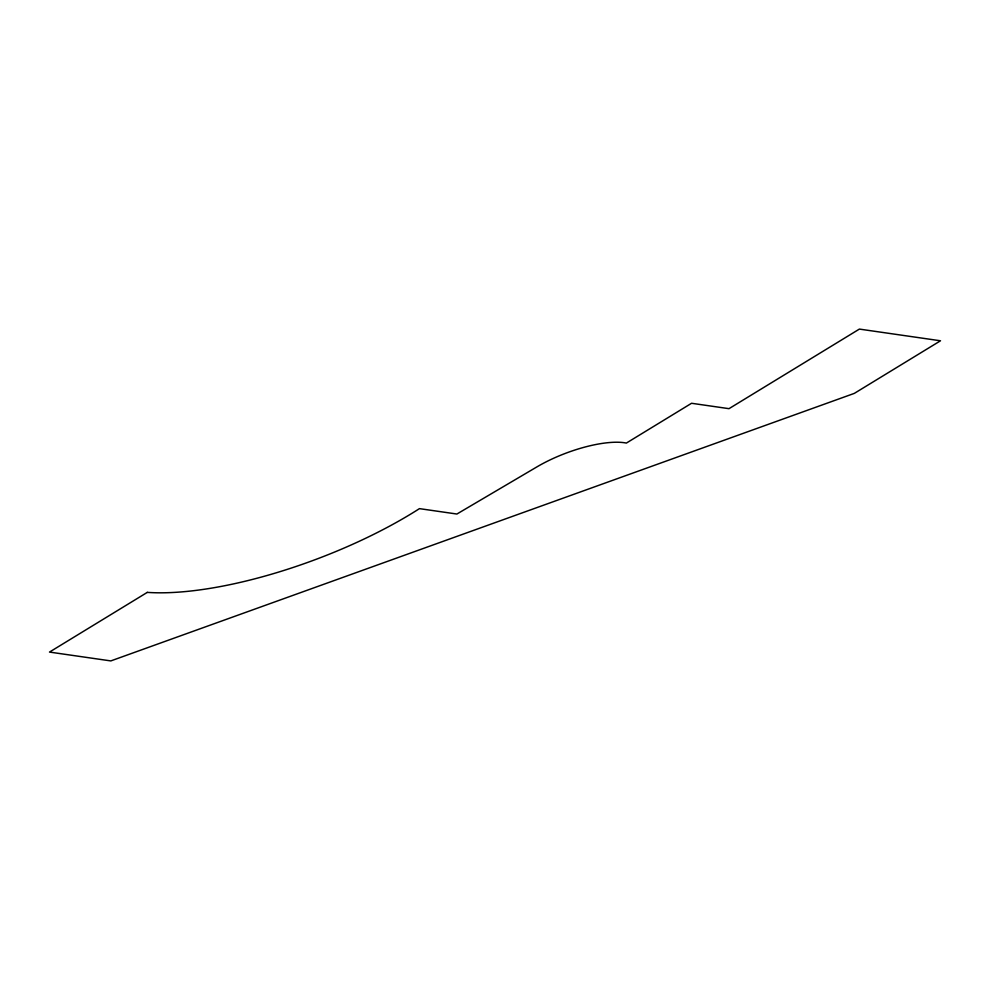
<?xml version="1.0" encoding="UTF-8"?>
<svg xmlns="http://www.w3.org/2000/svg" width="990" height="990" viewBox="0 0 990 990"><rect width="100%" height="100%" fill="white"/><g stroke="black" fill="none" stroke-linecap="round" stroke-linejoin="round"><path stroke-width="1.49" d="M147.287 592.379L49.5 652.076L110.818 660.912L854.333 393.377L940.5 340.783L859.382 329.088L728.999 408.672L691.565 403.276L626.373 443.075A67.53 21.879 -20.6 0 0 537.013 466.835L456.897 514.033L419.451 508.637A208.209 67.444 -20.6 0 1 147.287 592.379"/></g></svg>
